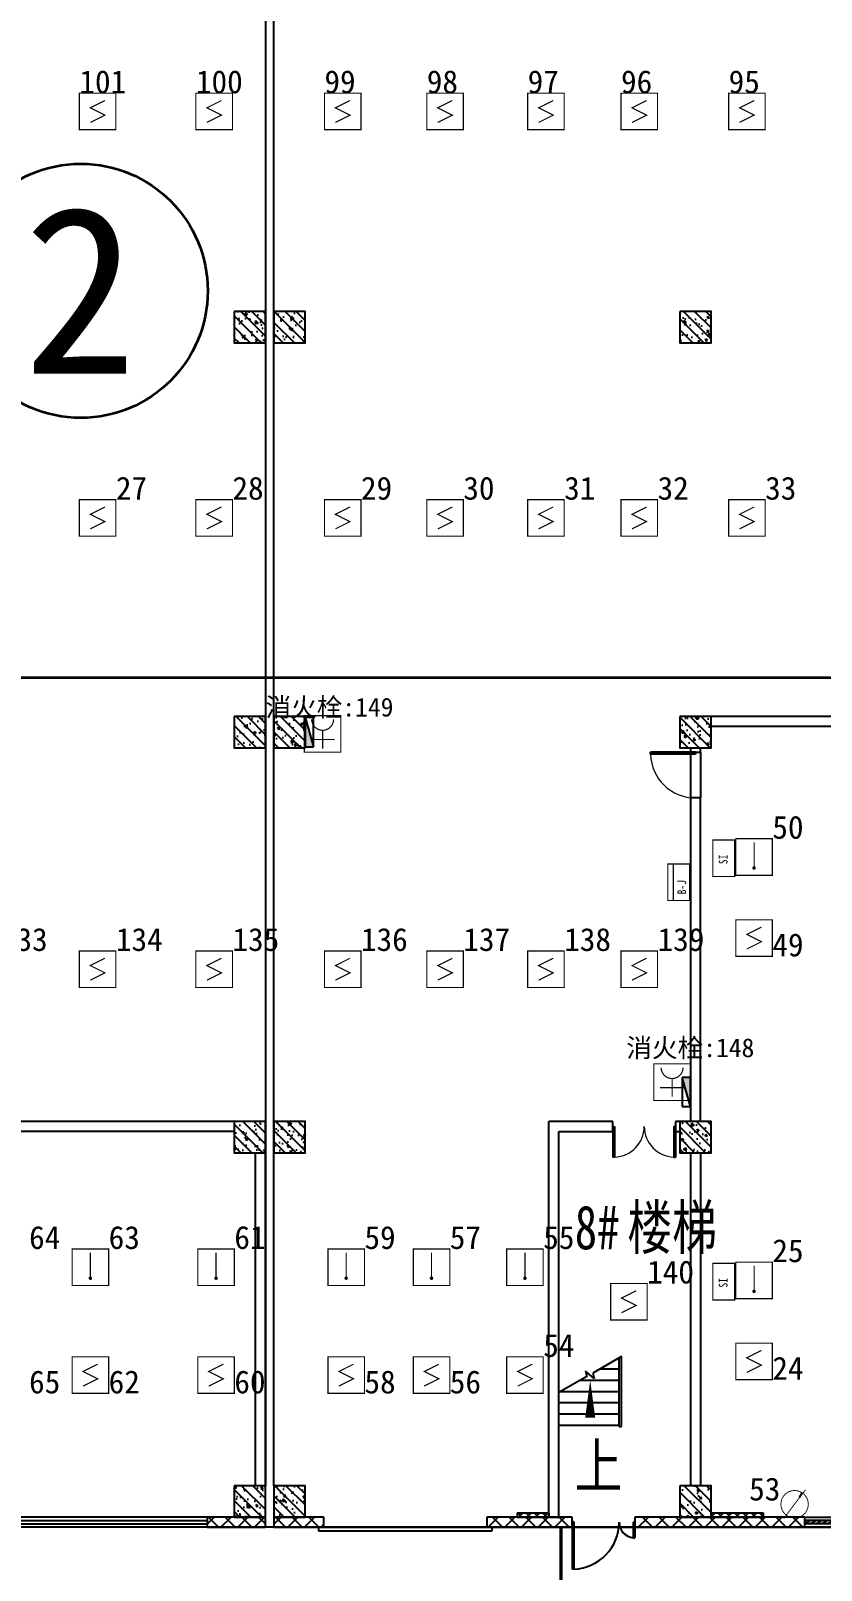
# Model space of a CAD drawing. Header units: millimetres. Extents: x -633009578 to 5705885, y -633235091 to 2571734.
# Drawn here: x 3343595 to 3362535, y 2058961 to 2095835 of the extents above; entities that cross this region are included whole.
import ezdxf

# ---------------------------------------------------------------- set-up
doc = ezdxf.new("R2010")
doc.units = ezdxf.units.MM
doc.header["$LTSCALE"] = 1000
doc.header["$MEASUREMENT"] = 0
doc.linetypes.add('DASH', pattern=[0.35, 0.25, -0.1])
doc.layers.get('0').update_dxf_attribs({"color": 9})
for name, color, linetype in [('000000000000电气', 7, 'Continuous'), ('3T_WOOD', 21, 'Continuous'), ('A-COLUM(柱)', 255, 'Continuous'), ('A-DOOR(门）', 4, 'Continuous'), ('A-F-AREA(计算)', 5, 'Continuous'), ('A-FLOR(看线)', 8, 'Continuous'), ('A-HATH(填充)', 8, 'Continuous'), ('A-LM-RAIL(栏杆)', 167, 'Continuous'), ('A-STAR(楼梯)', 51, 'Continuous'), ('A-TEXT(房间)', 243, 'Continuous'), ('A-WALL(墙)', 255, 'Continuous'), ('A-WINDOW（窗）', 4, 'Continuous'), ('DIM_SYMB', 3, 'Continuous'), ('EQUIP_消火栓', 7, 'Continuous'), ('PUB_TEXT', 7, 'Continuous'), ('WALL', 9, 'Continuous'), ('设备-消防', 3, 'Continuous')]:
    doc.layers.add(name, color=color, linetype=linetype)
doc.styles.add('_TCH', font='simhei.ttf', dxfattribs={"width": 0.75, "bigfont": 'hztxt.shx'})
doc.styles.add('_TCH_DIM', font='simhei.ttf', dxfattribs={"width": 0.8, "bigfont": 'hztxt.shx'})
doc.styles.add('IDQSTYLE', font='simhei.ttf', dxfattribs={"width": 0.707, "bigfont": 'hztxt.shx'})
doc.styles.get("Standard").update_dxf_attribs({"font": 'simhei.ttf', "bigfont": 'hztxt.shx'})
doc.styles.add('宋体', font='simhei.ttf')
pattern_1 = [(45, (850121.4751960551, 677964.29318137), (-200.0002033111466, 200.0002033111467), []), (135, (850121.4751960551, 677964.29318137), (-200.0002033111467, -200.0002033111466), [])]
pattern_2 = [(45, (850021.4751960551, 677964.29318137), (-100.0001016555733, 100.0001016555733), []), (135, (850021.4751960551, 677964.29318137), (-100.0001016555733, -100.0001016555733), [])]

# ---------------------------------------------------------------- blocks, each defined once
blk = doc.blocks.new('HC001224')
at = {"color": 0, "linetype": 'Continuous', "const_width": 0.2}
blk.add_lwpolyline([(-3.125, 3.125), (3.125, 3.125), (3.125, -3.125), (-3.125, -3.125)], close=True, dxfattribs=at)
blk.add_lwpolyline([(1.25, 1.875), (-1.25, 0.625), (1.25, -0.625), (-1.25, -1.875)], dxfattribs=at)
at = {"color": 0, "style": 'IDQSTYLE', "width": 0.7}
blk.add_attdef('PSFHATT', (5.125, -3.125), '', height=2.5, dxfattribs=at)
blk = doc.blocks.new('HC001304')
at = {"color": 0, "linetype": 'Continuous'}
blk.add_line((1.147673841419251, 1.538953517481514), (1.735401947549264, 2.599742189978989), dxfattribs=at)
at = {"color": 0, "linetype": 'Continuous', "const_width": 0.2}
blk.add_lwpolyline([(2.673745217742495e-14, -3.125, 0.1989123673796571), (2.209708691207992, -2.209708691207937, 0.1989123673796571), (3.125000000000028, -4.323120637516818e-16, 0.1989123673796568), (2.209708691207993, 2.209708691207993, 0.1989123673796569), (2.841876514387939e-14, 3.125, 0.1989123673796569), (-2.209708691207936, 2.209708691207994, 0.1989123673796568), (-3.124999999999972, 2.10353517373855e-15, 0.1989123673796572), (-2.209708691207937, -2.209708691207936, 0.1989123673796571)], format="xyb", close=True, dxfattribs=at)
blk.add_lwpolyline([(-2.500110713345594, -3.281016827298258), (2.47847216535268, 3.297393019579605)], dxfattribs=at)
at = {"color": 0, "style": 'IDQSTYLE', "width": 0.7}
blk.add_attdef('PSFHATT', (5.125000010000028, -3.281016827298258), '', height=2.5, dxfattribs=at)
blk = doc.blocks.new('HC001552')
at = {"color": 0, "linetype": 'Continuous', "const_width": 0.2}
blk.add_lwpolyline([(-3.125, 3.125), (3.125, 3.125), (3.125, -3.125), (-3.125, -3.125)], close=True, dxfattribs=at)
blk.add_lwpolyline([(-1.875, 2.5, 0.1989123673796508), (-1.325825214724788, 1.174174785275256, 0.1989123673796632), (-1.010554351787499e-15, 0.625, 0.1989123673796561), (1.325825214724758, 1.174174785275198, 0.1989123673796527), (1.875, 2.5)], format="xyb", dxfattribs=at)
for points in [[(-1.4210854715202e-14, 0.625), (0, -2.5)], [(-2.062500000000007, -0.9375000000000071), (2.062499999999993, -0.9374999999999931)]]:
    blk.add_lwpolyline(points, dxfattribs=at)
at = {"color": 0, "style": 'IDQSTYLE', "width": 0.7}
blk.add_attdef('PSFHATT', (5.125, -3.125), '', height=2.5, dxfattribs=at)
blk = doc.blocks.new('HC001315')
at = {"color": 0, "linetype": 'Continuous', "const_width": 0.2}
blk.add_lwpolyline([(-3.125, 1.875000000000028), (3.125, 1.875000000000028), (3.125, -1.874999999999972), (-3.125, -1.874999999999972)], close=True, dxfattribs=at)
blk.add_lwpolyline([(-3.125, 0.925), (3.125, 0.925)], dxfattribs=at)
at = {"color": 0, "style": 'IDQSTYLE', "width": 0.7}
for tag, p in [('B-J', (-2.085111083942451, -1.27493060040247)), ('PSFHATT', (5.125, -1.874999999999972))]:
    blk.add_attdef(tag, p, '', height=1.5, dxfattribs=at)
blk = doc.blocks.new('HC001223')
at = {"color": 0, "linetype": 'Continuous', "const_width": 0.2}
blk.add_lwpolyline([(-3.125, 3.125), (3.125, 3.125), (3.125, -3.125), (-3.125, -3.125)], close=True, dxfattribs=at)
blk.add_lwpolyline([(0, 2.5), (0, -1.875)], dxfattribs=at)
at = {"color": 0, "linetype": 'Continuous', "const_width": 0.3}
blk.add_lwpolyline([(-0.15, -1.875, 1), (0.15, -1.875, 1)], format="xyb", close=True, dxfattribs=at)
at = {"color": 0, "style": 'IDQSTYLE', "width": 0.7}
blk.add_attdef('PSFHATT', (5.125, -3.125), '', height=2.5, dxfattribs=at)
blk = doc.blocks.new('HC001180')
at = {"color": 0, "linetype": 'Continuous', "const_width": 0.2}
blk.add_lwpolyline([(-3.125, 1.875000000000028), (3.125, 1.875000000000028), (3.125, -1.874999999999972), (-3.125, -1.874999999999972)], close=True, dxfattribs=at)
at = {"color": 0, "style": 'IDQSTYLE', "width": 0.7}
for tag, p in [('SI', (-0.7698887372055268, -0.8480397754184743)), ('PSFHATT', (5.125, -1.874999999999972))]:
    blk.add_attdef(tag, p, '', height=1.5, dxfattribs=at)
blk = doc.blocks.new('$TwtSys$00000434')
for p, q in [((-0.5, 0.5), (-0.5, -0.5)), ((-0.5, -0.5), (0.5, 0.5)), ((0.5, 0.5), (-0.5, 0.5)), ((0.5, -0.5), (0.5, 0.5)), ((-0.5, -0.5), (0.5, -0.5))]:
    blk.add_line(p, q)
blk.add_solid([(0.5, -0.5), (0.5, 0.5), (-0.5, -0.5)])
blk = doc.blocks.new('G$CC85EE94B')
at = {"layer": 'EQUIP_消火栓', "xscale": 700, "yscale": 200, "zscale": 700}
for p, rotation in [((-65199.9999999986, 18050.0000262307), 269.9999949910436), ((-56170.00003060605, 9431.896380504128), 89.99999499104368)]:
    blk.add_blockref('$TwtSys$00000434', p, dxfattribs=dict(at, rotation=rotation))
blk = doc.blocks.new('$DorLib2D$00000126')
at = {"color": 0, "linetype": 'Continuous'}
for p, q in [((-0.5319999999956053, 0.5), (-0.5319999999956053, 0.900000000000091)), ((0.5320000000047003, 0.900000000000091), (0.5320000000047003, 0.5000000000002274))]:
    blk.add_line(p, q, dxfattribs=at)
at = {"color": 0, "linetype": 'DASH'}
for p, q in [((-0.5319999999956053, 0.900000000000091), (0.5320000000047003, 0.900000000000091)), ((-0.5319999999956053, 0.5), (0.5320000000047003, 0.5000000000002274))]:
    blk.add_line(p, q, dxfattribs=at)
blk = doc.blocks.new('$DorLib2D$00000225')
at = {"color": 0}
for p, q in [((0.4750000000000032, -0.001447885298549778), (0.4750000000000032, 0.7521225008925327)), ((0.4750000000000032, 0.7521225008925327), (0.5000000000000036, 0.7521225008925363)), ((0.5000000000000036, -0.001447885298549778), (0.5000000000000036, 0.7521225008925363)), ((-0.4999999999999982, -3.552713678800501e-15), (-0.5, 0.252035990386009)), ((-0.4750000000000014, 0.252035990386009), (-0.5, 0.252035990386009)), ((-0.4749999999999996, -3.552713678800501e-15), (-0.4750000000000014, 0.252035990386009)), ((-0.4749999999999996, -3.552713678800501e-15), (-0.4999999999999947, -3.552713678800501e-15)), ((0.4750000000000032, -0.001447885298549778), (0.4999999999999929, -0.001447885298549778))]:
    blk.add_line(p, q, dxfattribs=at)
for centre, radius, start, end in [((0.5046168020419071, -0.001920809357812914), 0.7546247204382253, 92.24926861260724, 179.7237749158362), ((-0.5007908120542499, 0.002572563917482285), 0.2507930763238999, 359.7898704778746, 84.09743784757413)]:
    blk.add_arc(centre, radius, start, end, dxfattribs=at)
blk = doc.blocks.new('$WINLIB2D$00000039')
at = {"color": 0}
for points in [[(-0.4999999999983409, 0.5000000000445652), (-0.4999999999999964, -0.4999999999999716)], [(0.5000000000016591, 0.4999999999536158), (-0.4999999999983409, 0.5000000000445652)], [(0.4999999999983338, -0.5000000000463842), (0.4999999999999609, 0.4999999999999432)], [(-0.499999999999428, 0.1666666667124446), (0.500000000000572, 0.1666666666205998)], [(-0.4518745131427302, -0.1666666666260284), (-0.5000000000072298, 0.08358586507802102)], [(-0.3838834764901549, -0.166666666632409), (-0.4479860405916831, 0.1666666667079113)], [(-0.3158924398378069, -0.166666666637866), (-0.3799950039392748, 0.1666666667006353)], [(-0.2479014031851996, -0.166666666645142), (-0.3120039672867243, 0.1666666666951784)], [(-0.1799103665328481, -0.1666666666505989), (-0.2440129306343159, 0.1666666666887977)], [(-0.1119193298802692, -0.1666666666569512), (-0.1760218939817904, 0.1666666666824455)], [(-0.04392829322788927, -0.1666666666633319), (-0.1080308573293216, 0.1666666666760648)], [(0.02406274342471804, -0.1666666666696841), (-0.04003982067680312, 0.1666666666697125)], [(0.09205378007703402, -0.1666666666751411), (0.02795121597557682, 0.1666666666642556)], [(0.1600448167296129, -0.1666666666815217), (0.0959422526280953, 0.1666666666578749)], [(0.2280358533819644, -0.166666666687874), (0.163933289280525, 0.1666666666505989)], [(0.2960268900345753, -0.1666666666942547), (0.231924325933047, 0.1666666666460657)], [(0.3640179266869801, -0.1666666667006069), (0.2999153625854838, 0.166666666639685)], [(0.4320089633395341, -0.1666666667060639), (0.3679063992380058, 0.166666666632409)], [(0.4999999999916831, -0.1666666667115209), (0.4358974358904746, 0.1666666666260568)], [(-0.500000000000572, -0.1666666666214951), (0.499999999999428, -0.1666666667124446)], [(0.4999999999983338, -0.5000000000463842), (-0.5000000000016662, -0.4999999999554348)]]:
    blk.add_lwpolyline(points, dxfattribs=at)
blk = doc.blocks.new('_FZH')
h = blk.add_hatch()
h.set_pattern_fill('钢筋混凝土', color=256, scale=0.1, style=0)
h.set_pattern_definition([(45, (0, 0), (-0.1767766952966369, 0.1767766952966369), []), (50, (0, 0), (0.7172601826007535, -0.06275213498259512), [0.07500000000000001, -0.8250000000000001]), (355, (0, 0), (-0.138751333613, 0.7521921337000119), [0.06, -0.66]), (100.4514, (0.05977168000000001, -0.00522934), (0.5785093817140216, 0.6894395420609536), [0.06374019, -0.701142112]), (46.1842, (0, 0.2), (1.067241048625645, -0.1655190143290181), [0.1125, -1.2375]), (96.6356, (0.088936745, 0.186206693), (0.9346627055487033, 0.9741178709004418), [0.095610288, -1.051713]), (351.1842, (0, 0.2), (0.9346619451336272, 0.9741186009253247), [0.09000000000000001, -0.9900000000000001]), (21, (0.1, 0.15), (0.5969070521184617, -0.4026188906653388), [0.07500000000000001, -0.8250000000000001]), (326, (0.1, 0.15), (0.2433153319215824, 0.7251500450468529), [0.06, -0.66]), (71.4514, (0.149742233, 0.116448394), (0.84022262858149, 0.3225304967099524), [0.06374019, -0.701142112]), (37.50000000000001, (0, 0), (0.01215985531729062, 0.3328938538313115), [0, -0.652, 0, -0.67, 0, -0.6625000000000001]), (7.499999999999999, (0, 0), (0.2630695374421486, 0.3944117118823603), [0, -0.382, 0, -0.637, 0, -0.2525]), (-32.5, (-0.223, 0), (0.533822436172409, -0.02255487173437976), [0, -0.25, 0, -0.78, 0, -1.035]), (-42.5, (-0.323, 0), (0.5831861693423862, 0.1001049823323177), [0, -0.325, 0, -0.518, 0, -0.735])])
h.paths.add_polyline_path([(-0.5, -0.5), (0.5, -0.5), (0.5, 0.5), (-0.5, 0.5)])
blk.add_lwpolyline([(-0.5, -0.5), (0.5, -0.5), (0.5, 0.5), (-0.5, 0.5)], close=True)
blk = doc.blocks.new('$TCHSYS$WIN2D')
for p, q in [((-0.5, 0.5), (0.5, 0.5)), ((-0.5, 0.5), (-0.4999999999999999, -0.5)), ((0.5, 0.5), (0.4999999999999998, -0.5)), ((0.5, 0.1666666666666666), (-0.5, 0.1666666666666666)), ((0.5, -0.1666666666666667), (-0.5, -0.1666666666666667)), ((-0.4999999999999999, -0.5), (0.5, -0.5))]:
    blk.add_line(p, q)
blk = doc.blocks.new('$DorLib2D$00000002')
for p, q in [((-0.5, -5.684341886080802e-17), (-0.5000000000000007, 0.4875)), ((-0.4750000000000007, 0.4875), (-0.5000000000000007, 0.4875)), ((-0.475, -2.842170943040401e-17), (-0.4750000000000007, 0.4875)), ((0.475, -2.842170943040401e-17), (0.4750000000000007, 0.4875)), ((0.4750000000000007, 0.4875), (0.5000000000000007, 0.4875)), ((0.5, -5.684341886080802e-17), (0.5000000000000007, 0.4875)), ((-0.5, -5.684341886080802e-17), (-0.475, -2.842170943040401e-17)), ((0.5, -5.684341886080802e-17), (0.475, -2.842170943040401e-17))]:
    blk.add_line(p, q)
at = {"lineweight": 13}
for centre, start, end in [((-0.4875, -4.263256414560601e-17), 0, 88.53071641864632), ((0.4875, -4.263256414560601e-17), 91.4692835813537, 180)]:
    blk.add_arc(centre, 0.4875, start, end, dxfattribs=at)
blk = doc.blocks.new('$DorLib2D$00000001')
for p, q in [((0.45, 0.9750000000000001), (0.5000000000000002, 0.9750000000000001)), ((0.45, 0), (0.45, 0.9750000000000001)), ((0.5, 0), (0.5, 0.9750000000000001)), ((0.5, 0), (0.45, 0))]:
    blk.add_line(p, q)
at = {"lineweight": 13}
blk.add_arc((0.475, 0), 0.975, 91.4692835813538, 180, dxfattribs=at)

msp = doc.modelspace()

# ---------------------------------------------------------------- hatches: boundary and pattern name
at = {"layer": 'A-HATH(填充)'}
h = msp.add_hatch(dxfattribs=at)
h.set_pattern_fill('多孔材料', color=256, scale=100, style=0)
h.set_pattern_definition(pattern_1)
h.paths.add_polyline_path([(3349219.99403178, 2060234.629172626), (3347819.994032013, 2060234.62917263), (3347819.994032013, 2059994.629172632), (3349219.99403178, 2059994.629172626)])
h = msp.add_hatch(dxfattribs=at)
h.set_pattern_fill('多孔材料', color=256, scale=100, style=0)
h.set_pattern_definition(pattern_1)
h.paths.add_polyline_path([(3349419.994031765, 2059994.629172626), (3350619.994032013, 2059994.629172631), (3350619.994032013, 2060234.629172628), (3349419.994031765, 2060234.629172626)])
h = msp.add_hatch(dxfattribs=at)
h.set_pattern_fill('多孔材料', color=256, scale=100, style=0)
h.set_pattern_definition(pattern_1)
h.paths.add_polyline_path([(3354519.994032013, 2059994.629172631), (3356569.994030487, 2059994.629172631), (3356569.994030487, 2060234.629172627), (3354519.994032013, 2060234.629172628)])
h = msp.add_hatch(dxfattribs=at)
h.set_pattern_fill('多孔材料', color=256, scale=50, style=0)
h.set_pattern_definition(pattern_2)
h.paths.add_polyline_path([(3355249.994031597, 2060234.629172604), (3356009.994031597, 2060234.629172604), (3356009.994031597, 2060334.629172604), (3355249.994031597, 2060334.629172604)])
h = msp.add_hatch(dxfattribs=at)
h.set_pattern_fill('多孔材料', color=256, scale=100, style=0)
h.set_pattern_definition(pattern_1)
h.paths.add_polyline_path([(3358069.994030487, 2059994.629172631), (3362139.994032013, 2059994.629172631), (3362139.994032013, 2060234.629172627), (3358069.994030487, 2060234.629172627)])
h = msp.add_hatch(dxfattribs=at)
h.set_pattern_fill('多孔材料', color=256, scale=50, style=0)
h.set_pattern_definition(pattern_2)
h.paths.add_polyline_path([(3359894.99403178, 2060234.629172626), (3361144.994031804, 2060234.629172626), (3361144.994031804, 2060334.629172626), (3359894.99403178, 2060334.629172626)])

# ---------------------------------------------------------------- linework, layer by layer
at = {"layer": '000000000000电气', "color": 1, "lineweight": 35}
msp.add_line((3282419.99403178, 2080345.946034326), (3387455.32643952, 2080345.946034326), dxfattribs=at)
at = {"layer": '000000000000电气', "color": 2, "lineweight": 35}
msp.add_circle((3344792.664567123, 2089605.887955298), 3043.589798944071, dxfattribs=at)
at = {"layer": 'A-DOOR(门）'}
for p, q in [((3359399.99403178, 2078559.629172243), (3359399.99403178, 2077459.629172243)), ((3359639.99403178, 2078559.629172243), (3359639.99403178, 2077459.629172243)), ((3350619.994032014, 2059994.629172626), (3354519.994032014, 2059994.629172626)), ((3356569.994030365, 2059994.629172626), (3358069.994030365, 2059994.629172626))]:
    msp.add_line(p, q, dxfattribs=at)
at = {"layer": 'A-F-AREA(计算)'}
msp.add_lwpolyline([(3282179.994031782, 2196074.629172625), (3416459.994031782, 2196074.629172625), (3416459.994031782, 2059994.629172625), (3282179.994031782, 2059994.629172625)], close=True, dxfattribs=at)
at = {"layer": 'A-FLOR(看线)'}
for points in [[(3349219.994031763, 2127934.629173214), (3349219.994031763, 2060984.629172626)], [(3349419.994031765, 2060984.629172626), (3349419.994031765, 2127934.629173214)]]:
    msp.add_lwpolyline(points, dxfattribs=at)
at = {"layer": 'A-LM-RAIL(栏杆)'}
msp.add_lwpolyline([(3356314.994420176, 2059994.629184154), (3356314.993947505, 2058459.629205559), (3360269.994933342, 2058459.62920559), (3360269.994933342, 2058429.62920559), (3356284.993937623, 2058429.629205558), (3356284.994420176, 2059994.629194035)], dxfattribs=at)
at = {"layer": 'A-STAR(楼梯)'}
for p, q in [((3357749.994031593, 2064082.641874489), (3357060.512876885, 2063684.569744185)), ((3357689.994031593, 2062404.629172597), (3357689.994031593, 2064048.000858338)), ((3357749.994031593, 2062434.629172597), (3357749.994031535, 2064082.641874292)), ((3357749.994031593, 2062404.629172597), (3357749.994031593, 2064082.64187449)), ((3356922.192505152, 2063604.710440331), (3356249.994031593, 2063216.616470705)), ((3356766.16717208, 2063514.62917269), (3357689.994031484, 2063514.629172581)), ((3357095.453447053, 2063554.169757137), (3356889.408505614, 2063727.061991504)), ((3356889.408505614, 2063727.061991504), (3356922.192505152, 2063604.710440331)), ((3357060.512876885, 2063684.569744185), (3357095.453447053, 2063554.169757137)), ((3357233.820890539, 2063784.629172366), (3357689.994031484, 2063784.629172581)), ((3356249.994031593, 2062434.629172597), (3356249.994031535, 2063216.616471072)), ((3356298.51345397, 2063244.629172674), (3357689.994031484, 2063244.629172581)), ((3356249.994031593, 2062974.629172597), (3357689.994031484, 2062974.629172581)), ((3356249.994031593, 2062704.629172597), (3357689.994031484, 2062704.629172581)), ((3356249.994031593, 2062434.629172597), (3357689.994031484, 2062434.629172581)), ((3357689.994031593, 2062404.629172597), (3357749.994031593, 2062404.629172597))]:
    msp.add_line(p, q, dxfattribs=at)
at = {"layer": 'A-WALL(墙)'}
for p, q in [((3368844.994031993, 2079409.629172631), (3359894.994031993, 2079409.62917264)), ((3368844.994031993, 2079169.629172631), (3359894.994031993, 2079169.629172593)), ((3359399.99403178, 2078659.629172626), (3359399.994031808, 2078559.629172276)), ((3359399.994031808, 2078559.629172276), (3359639.994031783, 2078559.629172276)), ((3359639.994031783, 2078559.629172276), (3359639.99403178, 2078659.629172626)), ((3359639.994031783, 2077459.629172276), (3359399.994031809, 2077459.629172276)), ((3359399.994031809, 2077459.629172276), (3359399.994031783, 2069709.629172582)), ((3359639.994031766, 2069709.629172907), (3359639.994031783, 2077459.629172276)), ((3348469.99403178, 2069709.629172626), (3339494.994031993, 2069709.629172607)), ((3356009.994031743, 2060234.629172624), (3356009.994031561, 2069709.629172582)), ((3357544.994032013, 2069709.629172551), (3356009.994031561, 2069709.629172582)), ((3357544.994032013, 2069469.62917272), (3357544.994032013, 2069709.629172551)), ((3359144.994031342, 2069709.6291729), (3359044.994032013, 2069709.629172551)), ((3359044.994032013, 2069709.629172551), (3359044.994032013, 2069469.629172734)), ((3348469.99403178, 2069469.629172626), (3339494.994031993, 2069469.629172659)), ((3356249.994031743, 2060234.629172628), (3356249.994031617, 2069469.629172595)), ((3356249.994031617, 2069469.629172595), (3357544.994032013, 2069469.62917272)), ((3359044.994032013, 2069469.629172734), (3359144.994031342, 2069469.629173307)), ((3348979.994031945, 2060984.629172907), (3348979.99403181, 2068959.629172907)), ((3349219.994031946, 2060984.629172907), (3349219.994031794, 2068959.629172906)), ((3359399.994031788, 2068959.629172255), (3359399.99403175, 2060984.629172907)), ((3359639.994031789, 2068959.629172255), (3359639.994031799, 2060984.629172907)), ((3355249.994031597, 2060334.629172604), (3356009.994031597, 2060334.629172604)), ((3355249.994031597, 2060334.629172604), (3355249.994031597, 2060234.629172604)), ((3355249.994031597, 2060234.629172604), (3356009.994031597, 2060234.629172604)), ((3356009.994031597, 2060334.629172604), (3356009.994031597, 2060234.629172604)), ((3356009.994031743, 2060234.629172624), (3356249.994031743, 2060234.629172628)), ((3359894.99403178, 2060334.629172626), (3361144.994031804, 2060334.629172626)), ((3359894.99403178, 2060234.629172626), (3361144.994031804, 2060234.629172626)), ((3361144.994031804, 2060334.629172626), (3361144.994031804, 2060234.629172626))]:
    msp.add_line(p, q, dxfattribs=at)
at = {"layer": 'DIM_SYMB'}
msp.add_lwpolyline([(3356999.994031593, 2062299.629172597, 0, 0, 0), (3356999.994031593, 2063514.629172597, 0, 240.0000000000001, 0), (3356999.994031593, 2062614.629172597, 0, 0, 0)], format="xyseb", dxfattribs=at)
at = {"layer": 'WALL'}
for p, q in [((3349219.99403178, 2060234.629172626), (3347819.994032013, 2060234.62917263)), ((3347819.994032013, 2060234.62917263), (3347819.994032013, 2059994.629172632)), ((3349219.99403178, 2059994.629172626), (3349219.99403178, 2060234.629172626)), ((3350619.994032013, 2060234.629172628), (3349419.994031765, 2060234.629172626)), ((3349419.994031765, 2060234.629172626), (3349419.994031765, 2059994.629172626)), ((3350619.994032013, 2059994.629172631), (3350619.994032013, 2060234.629172628)), ((3356569.994030487, 2060234.629172627), (3354519.994032013, 2060234.629172628)), ((3354519.994032013, 2060234.629172628), (3354519.994032013, 2059994.629172631)), ((3356569.994030487, 2059994.629172631), (3356569.994030487, 2060234.629172627)), ((3362139.994032013, 2060234.629172627), (3358069.994030487, 2060234.629172627)), ((3358069.994030487, 2060234.629172627), (3358069.994030487, 2059994.629172631)), ((3362139.994032013, 2059994.629172631), (3362139.994032013, 2060234.629172627)), ((3347819.994032013, 2059994.629172632), (3349219.99403178, 2059994.629172626)), ((3349419.994031765, 2059994.629172626), (3350619.994032013, 2059994.629172631)), ((3354519.994032013, 2059994.629172631), (3356569.994030487, 2059994.629172631)), ((3358069.994030487, 2059994.629172631), (3362139.994032013, 2059994.629172631))]:
    msp.add_line(p, q, dxfattribs=at)

# ---------------------------------------------------------------- block references
at = {"layer": '3T_WOOD'}
msp.add_blockref('G$CC85EE94B', (3415469.99403178, 2060984.629172624), dxfattribs=at)
at = {"layer": 'A-COLUM(柱)', "xscale": 750, "yscale": 750, "zscale": 750, "rotation": 270}
for p in [(3348844.99403178, 2088734.629172626), (3349794.99403178, 2088734.629172626), (3359519.99403178, 2088734.629172626), (3348844.99403178, 2079034.629172626), (3349794.99403178, 2079034.629172626), (3359519.99403178, 2079034.629172626), (3348844.99403178, 2069334.629172626), (3349794.99403178, 2069334.629172626), (3359519.99403178, 2069334.629172626), (3348844.99403178, 2060609.629172626), (3349794.99403178, 2060609.629172626), (3359519.99403178, 2060609.629172626)]:
    msp.add_blockref('_FZH', p, dxfattribs=at)
at = {"layer": 'A-DOOR(门）', "extrusion": (0, 0, -1)}
for name, p, xscale, yscale, zscale, rotation in [('$DorLib2D$00000001', (-3359519.99403178, 2078009.629172243), -1100, 1100, 1100, 270), ('$DorLib2D$00000126', (-3352569.994032014, 2060114.629172626), -3900, 240, 3900, 180.0000000000016), ('$DorLib2D$00000225', (-3357319.994030365, 2060114.629172626), -1500, 1500, 1500, 180.0000000000016)]:
    msp.add_blockref(name, p, dxfattribs=dict(at, xscale=xscale, yscale=yscale, zscale=zscale, rotation=rotation))
at = {"layer": 'A-DOOR(门）', "xscale": 1500, "yscale": 1500, "zscale": 1500, "rotation": 180}
msp.add_blockref('$DorLib2D$00000002', (3358294.994032077, 2069589.629172626), dxfattribs=at)
at = {"layer": 'A-WINDOW（窗）', "extrusion": (0, 0, -1), "yscale": 240}
for name, p, xscale, zscale in [('$TCHSYS$WIN2D', (-3327819.994031783, 2060114.629172626), 40000, 40000), ('$WINLIB2D$00000039', (-3363139.99403178, 2060114.629172625), 2000.000000000233, 2000.000000000233)]:
    msp.add_blockref(name, p, dxfattribs=dict(at, xscale=xscale, zscale=zscale))
at = {"layer": '设备-消防'}
for name, p, xscale, yscale, zscale in [('HC001224', (3345196.674216799, 2093901.75942897), 140, 140, 140), ('HC001224', (3347989.480003823, 2093901.75942897), 140, 140, 140), ('HC001224', (3351068.727410027, 2093901.75942897), 140, 140, 140), ('HC001224', (3353521.383774271, 2093901.75942897), 140, 140, 140), ('HC001224', (3355938.234936118, 2093901.75942897), 140, 140, 140), ('HC001224', (3358176.060085976, 2093901.75942897), 140, 140, 140), ('HC001224', (3360754.034658612, 2093901.75942897), 140, 140, 140), ('HC001224', (3345196.674216799, 2084165.828258182), 140, 140, 140), ('HC001224', (3347989.480003823, 2084165.828258182), 140, 140, 140), ('HC001224', (3351068.727410027, 2084165.828258182), 140, 140, 140), ('HC001224', (3353521.383774271, 2084165.828258182), 140, 140, 140), ('HC001224', (3355938.234936118, 2084165.828258182), 140, 140, 140), ('HC001224', (3358176.060085976, 2084165.828258182), 140, 140, 140), ('HC001224', (3360754.034658612, 2084165.828258182), 140, 140, 140), ('HC001552', (3350588.270185286, 2078992.04460877), 140, 140, 140), ('HC001223', (3360926.755868845, 2076044.533120555), 140, 140, 140), ('HC001224', (3360926.755868845, 2074102.95409295), 140, 140, 140), ('HC001224', (3345196.674216799, 2073356.366004866), 140, 140, 140), ('HC001224', (3347989.480003823, 2073356.366004866), 140, 140, 140), ('HC001224', (3351068.727410027, 2073356.366004866), 140, 140, 140), ('HC001224', (3353521.383774271, 2073356.366004866), 140, 140, 140), ('HC001224', (3355938.234936118, 2073356.366004866), 140, 140, 140), ('HC001224', (3358176.060085976, 2073356.366004866), 140, 140, 140), ('HC001552', (3358962.494031771, 2070651.026856271), 140, 140, 140), ('HC001223', (3345023.867641109, 2066218.059539357), 140, 140, 140), ('HC001223', (3348035.323595764, 2066218.059539357), 140, 140, 140), ('HC001223', (3351152.710161887, 2066218.059539357), 140, 140, 140), ('HC001223', (3353197.549286877, 2066218.059539357), 140, 140, 140), ('HC001223', (3355436.279263217, 2066218.059539357), 140, 140, 140), ('HC001223', (3360926.755868845, 2065902.476191652), 140, 140, 140), ('HC001224', (3357926.275757847, 2065391.236902182), 140, 140, 140), ('HC001224', (3360926.755868845, 2063960.897164047), 140, 140, 140), ('HC001224', (3345023.867641109, 2063633.610960867), 140, 140, 140), ('HC001224', (3348035.323595764, 2063633.610960867), 140, 140, 140), ('HC001224', (3351152.710161887, 2063633.610960867), 140, 140, 140), ('HC001224', (3353197.549286877, 2063633.610960867), 140, 140, 140), ('HC001224', (3355436.279263217, 2063633.610960867), 140, 140, 140), ('HC001304', (3361897.494031959, 2060542.066500128, 5000), 105, 105, 105)]:
    msp.add_blockref(name, p, dxfattribs=dict(at, xscale=xscale, yscale=yscale, zscale=zscale))
ref = msp.add_blockref('HC001180', (3360200.23437325, 2076015.058965328), dxfattribs=dict(at, xscale=140, yscale=140, zscale=140, rotation=270))
ref.add_attrib('SI', 'SI', (3360291.508804691, 2075873.058965328), dxfattribs={"layer": '0', "color": 0, "height": 210, "rotation": 90, "width": 0.8})
ref = msp.add_blockref('HC001315', (3359120.641240217, 2075441.093826376), dxfattribs=dict(at, xscale=140, yscale=140, zscale=140, rotation=90))
ref.add_attrib('B-J', 'B-J', (3359299.131524272, 2075149.178274625), dxfattribs={"layer": '0', "color": 0, "height": 210, "rotation": 90, "width": 0.8})
ref = msp.add_blockref('HC001180', (3360200.23437325, 2065873.002036425), dxfattribs=dict(at, xscale=140, yscale=140, zscale=140, rotation=270))
ref.add_attrib('SI', 'SI', (3360291.508804691, 2065731.002036425), dxfattribs={"layer": '0', "color": 0, "height": 210, "rotation": 90, "width": 0.8})

# ---------------------------------------------------------------- texts
at = {"layer": '000000000000电气', "color": 1, "lineweight": 35, "style": '宋体'}
for s, p in [('101', (3344759.174216799, 2094339.25942897)), ('100', (3347551.980003823, 2094339.25942897)), ('99', (3350631.227410027, 2094339.25942897)), ('98', (3353083.883774271, 2094339.25942897)), ('97', (3355500.734936118, 2094339.25942897)), ('96', (3357738.560085976, 2094339.25942897)), ('95', (3360316.534658612, 2094339.25942897)), ('27', (3345634.174216799, 2084603.328258182)), ('28', (3348426.980003823, 2084603.328258182)), ('29', (3351506.227410027, 2084603.328258182)), ('30', (3353958.883774271, 2084603.328258182)), ('31', (3356375.734936118, 2084603.328258182)), ('32', (3358613.560085976, 2084603.328258182)), ('33', (3361191.534658612, 2084603.328258182)), ('50', (3361364.255868845, 2076482.033120555)), ('133', (3342877.173632175, 2073793.866004866)), ('134', (3345634.174216799, 2073793.866004866)), ('135', (3348426.980003823, 2073793.866004866)), ('136', (3351506.227410027, 2073793.866004866)), ('137', (3353958.883774271, 2073793.866004866)), ('138', (3356375.734936118, 2073793.866004866)), ('139', (3358613.560085976, 2073793.866004866)), ('49', (3361364.255868845, 2073665.45409295)), ('64', (3343554.616634645, 2066655.559539357)), ('63', (3345461.367641109, 2066655.559539357)), ('61', (3348472.823595764, 2066655.559539357)), ('59', (3351590.210161887, 2066655.559539357)), ('57', (3353635.049286877, 2066655.559539357)), ('55', (3355873.779263217, 2066655.559539357)), ('25', (3361364.255868845, 2066339.976191652)), ('140', (3358363.775757847, 2065828.736902182)), ('54', (3355873.779263217, 2064071.110960867)), ('24', (3361364.255868845, 2063523.397164047)), ('65', (3343554.616634645, 2063196.110960867)), ('62', (3345461.367641109, 2063196.110960867)), ('60', (3348472.823595764, 2063196.110960867)), ('58', (3351590.210161887, 2063196.110960867)), ('56', (3353635.049286877, 2063196.110960867)), ('53', (3360808.078062024, 2060630.83325238))]:
    msp.add_text(s, height=550, dxfattribs=at).set_placement(p)
at = {"layer": '000000000000电气', "color": 2, "lineweight": 35, "style": '宋体'}
msp.add_text('2', height=4000, dxfattribs=at).set_placement((3343416.857617411, 2087618.846020834))
at = {"layer": '000000000000电气', "color": 4, "lineweight": 35, "style": '宋体'}
for s, p in [('消火栓:149', (3349219.99403178, 2079409.629172626)), ('消火栓:148', (3357866.53326397, 2071250.269726317))]:
    msp.add_text(s, height=450, dxfattribs=at).set_placement(p)
at = {"layer": 'A-TEXT(房间)', "style": '_TCH', "width": 0.75}
for s, p in [('8#', (3356629.880673066, 2066648.788666927)), ('楼梯', (3357889.880673066, 2066648.788666927))]:
    msp.add_text(s, height=1050, dxfattribs=at).set_placement(p)
at = {"layer": 'PUB_TEXT', "style": '_TCH_DIM', "width": 0.8}
msp.add_text('上', height=1050, dxfattribs=at).set_placement((3356626.293244191, 2060934.629172597))

doc.saveas('drawing.dxf')
